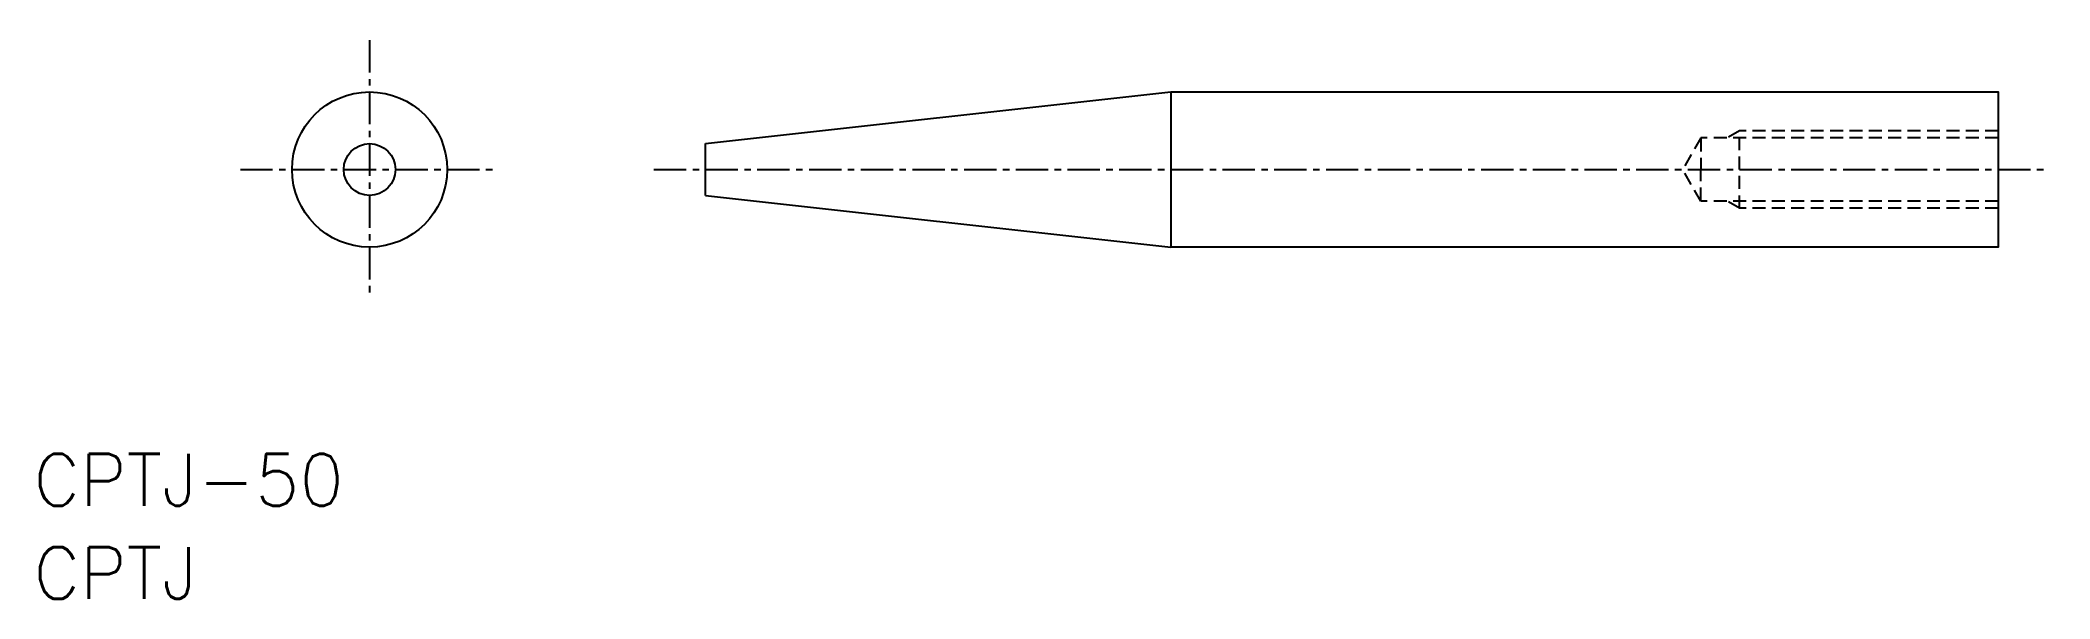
# Model space of a CAD drawing. Extents: x 66.9 to 144.6, y -151.2 to -129.6.
import ezdxf

# ---------------------------------------------------------------- set-up
doc = ezdxf.new("R2010")
doc.units = 0
doc.linetypes.add('CENTER', pattern=[2, 1.25, -0.25, 0.25, -0.25])
doc.linetypes.add('DASHED', pattern=[0.75, 0.5, -0.25])
doc.layers.get('0').update_dxf_attribs({"linetype": 'CONTINUOUS'})
doc.layers.add('CENTER', color=1, linetype='CENTER')
doc.styles.get("Standard").update_dxf_attribs({"font": 'txt.shx', "bigfont": 'bigfont.shx'})

msp = doc.modelspace()

# ---------------------------------------------------------------- linework, layer by layer
at = {"color": 7, "linetype": 'CONTINUOUS'}
for p, q in [((92.626, -133.553), (110.626, -131.553)), ((110.626, -131.553), (110.626, -137.553)), ((92.626, -135.553), (110.626, -137.553))]:
    msp.add_line(p, q, dxfattribs=at)
at = {"color": 3, "linetype": 'DASHED'}
for p, q in [((131.126, -133.323), (130.416, -134.553)), ((142.626, -133.323), (131.126, -133.323)), ((131.126, -133.353), (131.126, -134.553)), ((132.626, -133.053), (132.158, -133.323)), ((142.626, -133.053), (132.626, -133.053)), ((132.626, -136.053), (132.626, -133.053)), ((131.126, -135.782), (130.416, -134.553)), ((131.126, -135.753), (131.126, -134.553)), ((142.626, -135.782), (131.126, -135.782)), ((132.626, -136.053), (132.158, -135.782)), ((142.626, -136.053), (132.626, -136.053))]:
    msp.add_line(p, q, dxfattribs=at)
at = {"color": 7, "linetype": 'CONTINUOUS'}
for points in [[(110.626, -131.553), (142.626, -131.553), (142.626, -137.553), (110.626, -137.553)], [(92.626, -135.553), (92.626, -133.553)]]:
    msp.add_lwpolyline(points, dxfattribs=at)
for radius in [3, 1]:
    msp.add_circle((79.626, -134.553), radius, dxfattribs=at)
at = {"layer": 'CENTER', "color": 1, "linetype": 'CENTER'}
for p, q in [((79.626, -129.553), (79.626, -139.553)), ((74.626, -134.553), (84.626, -134.553)), ((90.626, -134.553), (144.626, -134.553))]:
    msp.add_line(p, q, dxfattribs=at)

# ---------------------------------------------------------------- texts
at = {"color": 7, "linetype": 'CONTINUOUS'}
for s, p in [('CPTJ-50', (66.626, -147.553)), ('CPTJ', (66.626, -151.153))]:
    msp.add_text(s, height=2, dxfattribs=at).set_placement(p)

doc.saveas('drawing.dxf')
